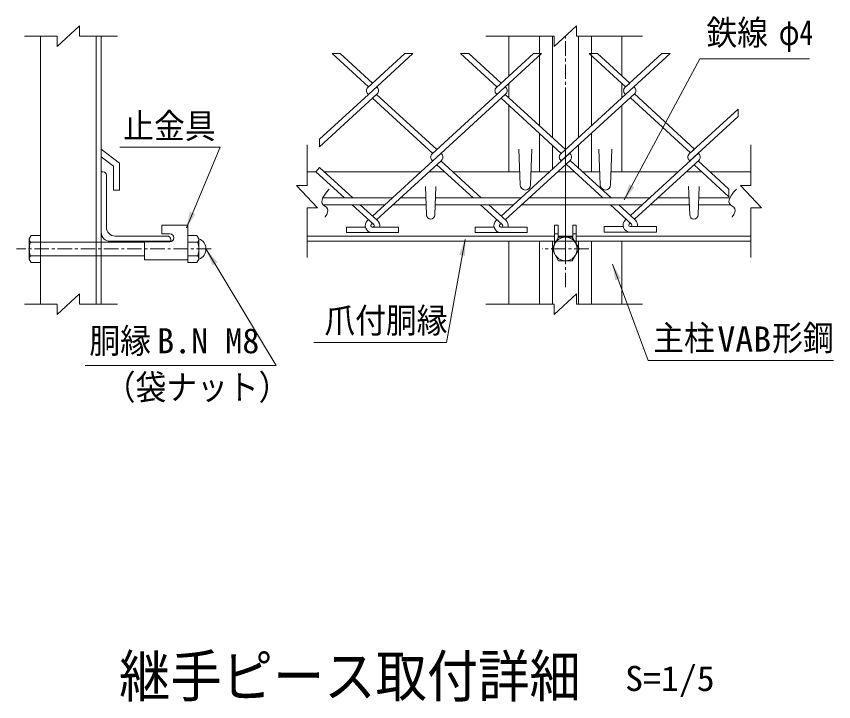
# Model space of a CAD drawing. Units: millimetres, scale not verified, with parts at other scales. Extents: x -4455 to 4455, y -3150 to 3150.
# Drawn here: x 1200 to 2611, y -906 to 278 of the extents above; entities that cross this region are included whole.
import ezdxf
from ezdxf.enums import TextEntityAlignment as Align

# ---------------------------------------------------------------- set-up
doc = ezdxf.new("R2010")
doc.units = ezdxf.units.MM
doc.header["$LTSCALE"] = 20
doc.linetypes.add('DASHED', pattern=[7.5, 6, -1.5])
doc.linetypes.add('USER1', pattern=[2, 1.25, -0.25, 0.25, -0.25])
doc.layers.add('0-4_7詳細', color=7, linetype='Continuous', lineweight=18)
doc.styles.add('ＭＳ ゴシック', font='')
doc.styles.get('ＭＳ ゴシック').set_extended_font_data('MS Gothic')

msp = doc.modelspace()

# ---------------------------------------------------------------- linework, layer by layer
at = {"layer": '0-4_7詳細', "color": 4}
for p, q in [((1308.85, 261.61), (1270.08, 225.61)), ((1308.85, 243.61), (1308.85, 261.61)), ((2167, 261.61), (2128.23, 225.61)), ((2167, 243.61), (2167, 261.61)), ((1270.08, 243.61), (1213.51, 243.61)), ((1270.08, 243.61), (1270.08, 225.61)), ((1308.85, 243.61), (1374.12, 243.61)), ((2128.23, 243.61), (2010.42, 243.61)), ((2128.23, 243.61), (2128.23, 225.61)), ((2167, 243.61), (2280.94, 243.61)), ((1701.54, -14.49), (1701.54, 55.71)), ((2467.94, -14.49), (2467.94, 55.71)), ((1719.54, -53.26), (1683.54, -14.49)), ((1701.54, -14.49), (1683.54, -14.49)), ((2467.94, -14.49), (2449.94, -14.49)), ((1701.54, -53.26), (1719.54, -53.26)), ((1701.54, -53.26), (1701.54, -138.84)), ((2467.94, -53.26), (2467.94, -138.84)), ((1308.85, -201.44), (1270.08, -237.44)), ((1308.85, -219.44), (1308.85, -201.44)), ((2167, -201.44), (2128.23, -237.44)), ((2167, -219.44), (2167, -201.44)), ((1270.08, -219.44), (1213.51, -219.44)), ((1270.08, -219.44), (1270.08, -237.44)), ((1308.85, -219.44), (1374.12, -219.44)), ((2128.23, -219.44), (2010.42, -219.44)), ((2128.23, -219.44), (2128.23, -237.44)), ((2167, -219.44), (2280.94, -219.44))]:
    msp.add_line(p, q, dxfattribs=at)
at = {"layer": '0-4_7詳細'}
for p, q in [((1241.28, -219.44), (1241.28, 243.61)), ((1337.28, -219.44), (1337.28, 243.61)), ((1346.28, -219.44), (1346.28, 243.61)), ((2050.11, 174.68), (2050.11, 243.61)), ((2102.61, 211.79), (2102.61, 243.61)), ((2125.11, 68.17), (2125.11, 243.61)), ((2170.11, 68.17), (2170.11, 243.61)), ((2192.61, 211.79), (2192.61, 243.61)), ((2245.11, 174.68), (2245.11, 243.61)), ((2102.61, 88.79), (2102.61, 209.77)), ((2192.61, 88.79), (2192.61, 209.77)), ((2050.11, 136.9), (2050.11, 161.66)), ((2245.11, 136.9), (2245.11, 161.66)), ((2050.11, 9.18), (2050.11, 123.87)), ((2245.11, 9.18), (2245.11, 123.87)), ((2102.61, 9.18), (2102.61, 75.77)), ((2192.61, 9.18), (2192.61, 75.77)), ((1346.28, 48.18), (1377.78, 23.84)), ((2067.36, 48.18), (2069.61, -13.32)), ((2089.86, 48.18), (2087.61, -13.32)), ((2125.11, 13.91), (2125.11, 55.15)), ((2170.11, 15.88), (2170.11, 55.15)), ((2205.36, 48.18), (2207.61, -13.32)), ((2227.86, 48.18), (2225.61, -13.32)), ((1346.28, 34.91), (1367.28, 18.68)), ((2155.79, 40.06), (2154.72, 41.04)), ((1367.28, -22.32), (1367.28, 18.68)), ((1377.78, -22.32), (1377.78, 23.84)), ((1346.28, 9.18), (1346.28, -95.82)), ((1346.28, 9.18), (1349.28, 9.18)), ((1355.28, 3.18), (1355.28, -86.82)), ((1701.54, 9.18), (1717.01, 9.18)), ((1731.22, 9.18), (1897.92, 9.18)), ((1912.13, 9.18), (1939.04, 9.18)), ((1953.25, 9.18), (2068.79, 9.18)), ((2088.44, 9.18), (2119.94, 9.18)), ((2134.15, 9.18), (2163.21, 9.18)), ((2177.42, 9.18), (2206.79, 9.18)), ((2226.44, 9.18), (2341.97, 9.18)), ((2356.18, 9.18), (2383.1, 9.18)), ((2397.31, 9.18), (2467.94, 9.18)), ((1377.78, -22.32), (1367.28, -22.32)), ((1906.03, -15.99), (1907.83, -65.19)), ((1924.03, -15.99), (1922.23, -65.19)), ((2360.34, -15.99), (2362.14, -65.19)), ((2378.34, -15.99), (2376.54, -65.19)), ((1728.86, -35.82), (1848.81, -35.82)), ((1863.02, -35.82), (1906.76, -35.82)), ((1923.31, -35.82), (2070.83, -35.82)), ((2085.04, -35.82), (2292.86, -35.82)), ((2307.07, -35.82), (2361.06, -35.82)), ((2377.61, -35.82), (2431.7, -35.82)), ((1729.39, -47.82), (1835.71, -47.82)), ((1849.92, -47.82), (1907.2, -47.82)), ((1922.87, -47.82), (2057.74, -47.82)), ((2071.95, -47.82), (2279.77, -47.82)), ((2293.98, -47.82), (2361.5, -47.82)), ((2377.17, -47.82), (2432.23, -47.82)), ((1450.71, -98.13), (1450.71, -83.13)), ((1450.71, -83.13), (1495.71, -83.13)), ((1495.71, -143.13), (1495.71, -83.13)), ((1807.47, -73.7), (1806.03, -75.02)), ((1821.68, -73.7), (1823.11, -75.02)), ((2128.86, -115.91), (2128.86, -83.13)), ((2134.86, -83.13), (2128.86, -83.13)), ((2134.86, -105.52), (2134.86, -83.13)), ((2166.36, -115.91), (2166.36, -83.13)), ((1450.71, -98.13), (1464.96, -98.13)), ((2134.86, -98.13), (2128.86, -98.13)), ((2160.36, -98.13), (2166.36, -98.13)), ((1222.08, -106.41), (1225.4, -100.65)), ((1222.08, -106.41), (1222.08, -141.93)), ((1224.14, -112.17), (1241.28, -112.17)), ((1225.4, -100.65), (1241.28, -100.65)), ((1241.28, -100.65), (1241.28, -147.69)), ((1346.28, -112.17), (1420.71, -112.17)), ((1361.28, -110.82), (1466.28, -110.82)), ((1370.28, -101.82), (1460.28, -101.82)), ((1420.71, -111.63), (1464.96, -111.63)), ((1420.71, -143.13), (1420.71, -111.63)), ((1466.28, -110.82), (1466.28, -107.82)), ((1495.71, -100.65), (1495.71, -147.69)), ((1511.58, -100.65), (1495.71, -100.65)), ((1512.85, -112.17), (1495.71, -112.17)), ((1514.91, -106.41), (1511.58, -100.65)), ((1514.91, -106.41), (1514.91, -141.93)), ((1701.54, -101.82), (2128.86, -101.82)), ((1701.54, -110.82), (2128.86, -110.82)), ((2282.61, -110.82), (2012.61, -110.82)), ((2050.11, -219.44), (2050.11, -110.82)), ((2102.61, -219.44), (2102.61, -110.82)), ((2125.11, -219.44), (2125.11, -110.82)), ((2131.33, -111.63), (2128.86, -111.63)), ((2131.8, -110.82), (2163.42, -110.82)), ((2134.86, -101.82), (2160.36, -101.82)), ((2163.89, -111.63), (2166.36, -111.63)), ((2166.36, -101.82), (2467.94, -101.82)), ((2166.36, -110.82), (2467.94, -110.82)), ((2170.11, -219.44), (2170.11, -110.82)), ((2192.61, -219.44), (2192.61, -110.82)), ((2245.11, -219.44), (2245.11, -110.82)), ((1224.14, -136.17), (1241.28, -136.17)), ((1346.28, -136.17), (1420.71, -136.17)), ((1512.85, -136.17), (1495.71, -136.17)), ((1222.08, -141.93), (1225.4, -147.69)), ((1225.4, -147.69), (1241.28, -147.69)), ((1420.71, -143.13), (1495.71, -143.13)), ((1511.58, -147.69), (1495.71, -147.69)), ((1514.91, -141.93), (1511.58, -147.69))]:
    msp.add_line(p, q, dxfattribs=at)
at = {"layer": '0-4_7詳細', "color": 1, "linetype": 'USER1'}
for p, q in [((2147.61, -190.32), (2147.61, 243.61)), ((2147.61, -125.73), (2147.61, 139.85)), ((1535.96, -124.17), (1199.71, -124.17)), ((2187.91, -124.17), (2107.26, -124.17))]:
    msp.add_line(p, q, dxfattribs=at)
at = {"layer": '0-4_7詳細', "color": 3}
for p, q in [((1807.47, 155.79), (1744.67, 213.33)), ((1758.88, 213.33), (1744.67, 213.33)), ((1814.57, 162.3), (1758.88, 213.33)), ((1870.26, 213.33), (1806.39, 154.81)), ((1884.47, 213.33), (1807.47, 142.77)), ((1884.47, 213.33), (1870.26, 213.33)), ((2029.49, 155.79), (1966.7, 213.33)), ((1980.91, 213.33), (1966.7, 213.33)), ((2036.6, 162.3), (1980.91, 213.33)), ((2092.29, 213.33), (2028.42, 154.81)), ((2106.5, 213.33), (2029.49, 142.77)), ((2106.5, 213.33), (2092.29, 213.33)), ((2251.52, 155.79), (2188.72, 213.33)), ((2202.93, 213.33), (2188.72, 213.33)), ((2258.63, 162.3), (2202.93, 213.33)), ((2314.32, 213.33), (2250.45, 154.81)), ((2328.53, 213.33), (2265.73, 155.79)), ((2328.53, 213.33), (2314.32, 213.33)), ((1822.75, 154.81), (1821.68, 155.79)), ((2044.77, 154.81), (2043.7, 155.79)), ((2265.73, 155.79), (2139.44, 40.06)), ((2258.63, 162.3), (2250.45, 154.81)), ((2266.8, 154.81), (2265.73, 155.79)), ((2266.8, 154.81), (2265.73, 155.79)), ((1822.75, 143.75), (1723.12, 52.46)), ((1807.47, 142.77), (1723.12, 65.48)), ((1807.47, 142.77), (1806.39, 143.75)), ((1807.47, 142.77), (1806.39, 143.75)), ((1822.75, 143.75), (1814.57, 136.26)), ((1925.58, 47.55), (1821.68, 142.77)), ((2029.49, 142.77), (1917.41, 40.06)), ((2044.77, 143.75), (1918.48, 28.02)), ((2029.49, 142.77), (2028.42, 143.75)), ((2029.49, 142.77), (2028.42, 143.75)), ((2044.77, 143.75), (2036.6, 136.26)), ((2147.61, 47.55), (2043.7, 142.77)), ((2266.8, 143.75), (2140.51, 28.02)), ((2251.52, 142.77), (2250.45, 143.75)), ((2251.52, 142.77), (2250.45, 143.75)), ((2370.71, 48.53), (2266.8, 143.75)), ((1918.48, 41.04), (1814.57, 136.26)), ((2140.51, 41.04), (2036.6, 136.26)), ((2363.61, 42.02), (2259.7, 137.24)), ((2446.1, 117.62), (2361.47, 40.06)), ((2446.1, 104.6), (2446.1, 117.62)), ((2446.1, 104.6), (2362.54, 28.02)), ((1723.12, 65.48), (1723.12, 52.46)), ((2369.64, 47.55), (2361.46, 40.06)), ((1932.69, 41.04), (1814.57, -67.19)), ((1933.76, 29), (1821.68, -73.7)), ((1918.48, 28.02), (1917.41, 29)), ((1918.48, 28.02), (1917.41, 29)), ((1933.76, 29), (1925.58, 21.51)), ((1933.76, 40.06), (1932.69, 41.04)), ((2154.72, 41.04), (2036.6, -67.19)), ((2155.79, 29), (2043.7, -73.7)), ((2140.51, 28.02), (2139.44, 29)), ((2140.51, 28.02), (2139.44, 29)), ((2226.53, -35.82), (2155.79, 29)), ((2377.82, 42.02), (2259.7, -66.21)), ((2378.89, 29.98), (2266.8, -72.72)), ((2362.54, 28.02), (2361.47, 29)), ((2362.54, 28.02), (2361.47, 29)), ((2377.82, 40.06), (2376.75, 41.04)), ((2377.82, 40.06), (2376.75, 41.04)), ((1988.15, -35.82), (1925.58, 21.51)), ((2002.36, -35.82), (1932.69, 28.02)), ((2212.32, -35.82), (2148.68, 22.49)), ((2429.98, -33.78), (2369.64, 21.51)), ((2429.98, -20.76), (2376.75, 28.02)), ((1766.12, -35.82), (1717.01, 9.18)), ((2429.98, -33.78), (2429.98, -20.76)), ((1816.63, -82.1), (1779.22, -47.82)), ((1823.11, -75.02), (1793.43, -47.82)), ((2038.66, -82.1), (2001.25, -47.82)), ((2045.14, -75.02), (2015.46, -47.82)), ((2261.75, -81.12), (2225.42, -47.82)), ((2268.24, -74.04), (2239.63, -47.82)), ((1814.57, -80.21), (1812.51, -82.1)), ((1814.57, -80.21), (1816.63, -82.1)), ((2029.49, -73.7), (2028.06, -75.02)), ((2036.6, -80.21), (2034.54, -82.1)), ((2252.59, -72.72), (2251.15, -74.04)), ((2259.7, -79.23), (2257.64, -81.12)), ((1769.57, -95.87), (1769.57, -86.27)), ((1802.38, -86.27), (1769.57, -86.27)), ((1815.01, -95.87), (1769.57, -95.87)), ((1814.13, -86.27), (1859.57, -86.27)), ((1815.01, -86.27), (1814.13, -86.27)), ((1814.13, -95.87), (1859.57, -95.87)), ((1859.57, -95.87), (1859.57, -86.27)), ((2024.41, -86.27), (1991.6, -86.27)), ((1991.6, -95.87), (1991.6, -86.27)), ((2037.03, -95.87), (1991.6, -95.87)), ((2036.16, -86.27), (2081.6, -86.27)), ((2037.03, -86.27), (2036.16, -86.27)), ((2036.16, -95.87), (2081.6, -95.87)), ((2081.6, -95.87), (2081.6, -86.27)), ((2214.7, -94.89), (2214.7, -85.29)), ((2247.5, -85.29), (2214.7, -85.29)), ((2260.13, -94.89), (2214.7, -94.89)), ((2259.26, -85.29), (2304.7, -85.29)), ((2260.13, -85.29), (2259.26, -85.29)), ((2259.26, -94.89), (2304.7, -94.89)), ((2304.7, -94.89), (2304.7, -85.29))]:
    msp.add_line(p, q, dxfattribs=at)
at = {"layer": '0-4_7詳細', "color": 3, "linetype": 'DASHED'}
for p, q in [((1241.28, -112.17), (1346.28, -112.17)), ((1241.28, -136.17), (1346.28, -136.17))]:
    msp.add_line(p, q, dxfattribs=at)
at = {"layer": '0-4_7詳細'}
for points in [[(2568.93, 204.56), (2379.86, 204.56), (2249.08, -39.38)], [(1378.1, 51.83), (1551.67, 51.83), (1493.28, -87.49)], [(2160.36, -105.52), (2160.36, -83.13), (2166.36, -83.13)], [(1713.3, -285.58), (1942.05, -285.58), (1974.37, -107.73)], [(1318.57, -325.65), (1648.17, -325.65), (1528.14, -125.89)], [(2610.7, -316.97), (2290.68, -316.97), (2228.78, -150.35)]]:
    msp.add_lwpolyline(points, dxfattribs=at)
at = {"layer": '0-4_7詳細', "color": 3}
msp.add_lwpolyline([(1780.33, -35.82), (1723.12, 16.61), (1717.01, 9.18)], dxfattribs=at)
at = {"layer": '0-4_7詳細', "color": 4}
for points in [[(1732.59, -69.09), (1732.9, -68.71), (1735.57, -64.51), (1737.13, -60.75), (1737.6, -57.43), (1736.98, -54.56), (1735.26, -52.13), (1732.44, -50.14), (1729.61, -48.13), (1727.86, -45.65), (1727.18, -42.69), (1727.57, -39.26), (1729.04, -35.35), (1731.58, -30.97), (1735.19, -26.11), (1739.88, -20.78)], [(2435.43, -69.09), (2435.74, -68.71), (2438.4, -64.51), (2439.97, -60.75), (2440.44, -57.43), (2439.81, -54.56), (2438.09, -52.13), (2435.28, -50.14), (2432.45, -48.13), (2430.69, -45.65), (2430.01, -42.69), (2430.41, -39.26), (2431.87, -35.35), (2434.41, -30.97), (2438.03, -26.11), (2442.71, -20.78)], [(2467.94, -53.26), (2485.94, -53.26), (2449.94, -14.49)]]:
    msp.add_lwpolyline(points, dxfattribs=at)
at = {"layer": '0-4_7詳細', "color": 3}
msp.add_lwpolyline([(2124.09, -124.17), (2135.85, -144.54), (2159.37, -144.54), (2171.13, -124.17), (2159.37, -103.8), (2135.85, -103.8)], close=True, dxfattribs=at)
msp.add_circle((2147.61, -124.17), 20.4, dxfattribs=at)
for centre, radius, start, end in [((1811.46, 149.28), 7.5, 132.5, 227.5), ((1817.68, 149.28), 7.5, 312.5, 47.5), ((2033.49, 149.28), 7.5, 132.5, 227.5), ((2039.71, 149.28), 7.5, 312.5, 47.5), ((2255.52, 149.28), 7.5, 132.5, 227.5), ((2261.73, 149.28), 7.5, 312.5, 47.5), ((1922.48, 34.53), 7.5, 132.5, 227.5), ((1928.69, 34.53), 7.5, 312.5, 47.5), ((2144.5, 34.53), 7.5, 132.5, 227.5), ((2150.72, 34.53), 7.5, 312.5, 47.5), ((2366.53, 34.53), 7.5, 132.5, 227.5), ((2372.75, 34.53), 7.5, 312.5, 47.5), ((1814.13, -83.87), 12, 132.5, 270), ((1814.13, -83.87), 2.4, 132.5, 270), ((1815.01, -83.87), 2.4, 270, 47.5), ((1815.01, -83.87), 12, 348.46304, 47.5), ((2036.16, -83.87), 12, 132.5, 270), ((2036.16, -83.87), 2.4, 132.5, 270), ((2037.03, -83.87), 2.4, 270, 47.5), ((2037.03, -83.87), 12, 348.46304, 47.5), ((2259.26, -82.89), 12, 132.5, 270), ((2259.26, -82.89), 2.4, 132.5, 270), ((2260.13, -82.89), 2.4, 270, 47.5), ((2260.13, -82.89), 12, 348.46304, 47.5)]:
    msp.add_arc(centre, radius, start, end, dxfattribs=at)
at = {"layer": '0-4_7詳細'}
for centre, radius, start, end in [((1349.28, 3.18), 6, 0, 90), ((2078.61, -13.32), 9, 180, 0), ((2216.61, -13.32), 9, 180, 0), ((1915.03, -65.19), 7.2, 180, 0), ((2369.34, -65.19), 7.2, 180, 0), ((1361.28, -95.82), 15, 180, 270), ((1370.28, -86.82), 15, 180, 270), ((1464.96, -104.88), 6.75, 270, 90), ((1231.16, -106.41), 9.09, 180, 219.3382), ((1258.08, -124.17), 36, 160.52878, 199.47122), ((1460.28, -107.82), 6, 0, 90), ((1505.82, -106.41), 9.09, 320.6618, 0), ((1478.91, -124.17), 36, 340.52878, 19.47122), ((1508.09, -124.17), 19.02, 291.00774, 68.99226), ((1231.16, -141.93), 9.09, 140.6618, 180), ((1505.82, -141.93), 9.09, 0, 39.3382)]:
    msp.add_arc(centre, radius, start, end, dxfattribs=at)
for points in [[(2248.14, -41.15), (2257.72, -12.24), (2266.9, -17.17)], [(1492.51, -89.34), (1499.3, -59.66), (1508.91, -63.68)], [(1974.73, -105.76), (1974.49, -136.21), (1964.24, -134.34)], [(1527.11, -124.17), (1547.03, -147.21), (1538.1, -152.57)], [(2228.09, -148.47), (2243.42, -174.78), (2233.65, -178.41)]]:
    msp.add_solid(points, dxfattribs=at)

# ---------------------------------------------------------------- texts
at = {"layer": '0-4_7詳細', "color": 3, "style": 'ＭＳ ゴシック'}
for s, width, p in [('鉄線', 0.9, (2391.06, 215.22)), ('φ4', 0.8, (2515.98, 215.22)), ('止金具', 0.9, (1384.31, 53.8)), ('爪付胴縁', 0.9, (1731.53, -282.18)), ('主柱', 0.9, (2299.21, -312.59)), ('形鋼', 0.9, (2504.48, -312.59)), ('胴縁', 0.9, (1325.86, -317.34)), ('VAB', 1.05, (2410.01, -314.31)), ('（袋ナット）', 0.9, (1352.44, -397.59)), ('S=1/5', 1.05, (2250.8, -900.9))]:
    msp.add_text(s, height=43.26, dxfattribs=dict(at, width=width)).set_placement(p, align=Align.BOTTOM_LEFT)
msp.add_text('B.N M8', height=43.26, dxfattribs=at).set_placement((1442.69, -317.34), align=Align.BOTTOM_LEFT)
at = {"layer": '0-4_7詳細', "style": 'ＭＳ ゴシック', "width": 0.9}
msp.add_text('継手ピース取付詳細', height=72.14, dxfattribs=at).set_placement((1377.05, -919.95), align=Align.BOTTOM_LEFT)

doc.saveas('drawing.dxf')
